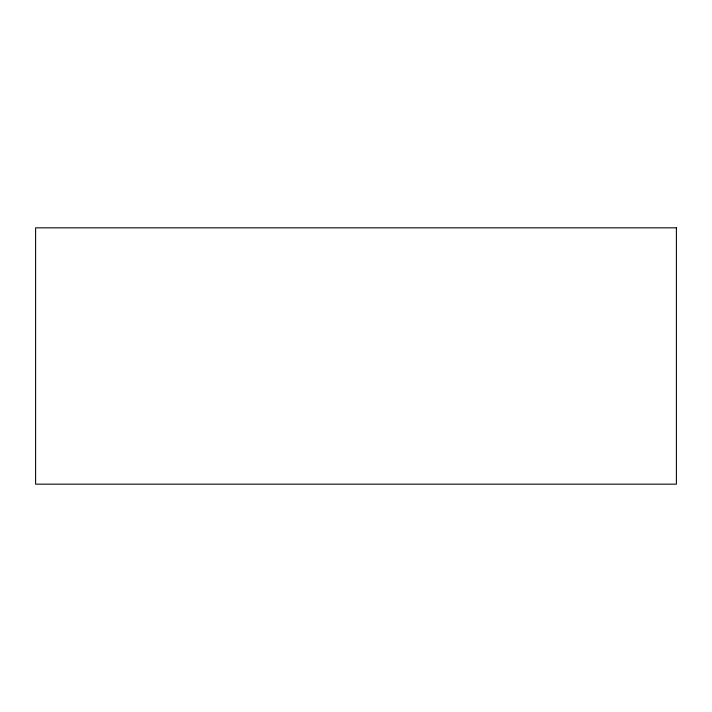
<?xml version="1.0" encoding="UTF-8"?>
<svg xmlns="http://www.w3.org/2000/svg" width="712" height="712" viewBox="0 0 712 712"><rect width="100%" height="100%" fill="white"/><g stroke="black" fill="none" stroke-linecap="round" stroke-linejoin="round"><path stroke-width="1.07" d="M676.4 227.84L35.6 227.84L35.6 484.16L676.4 484.16L676.4 227.84"/></g></svg>
